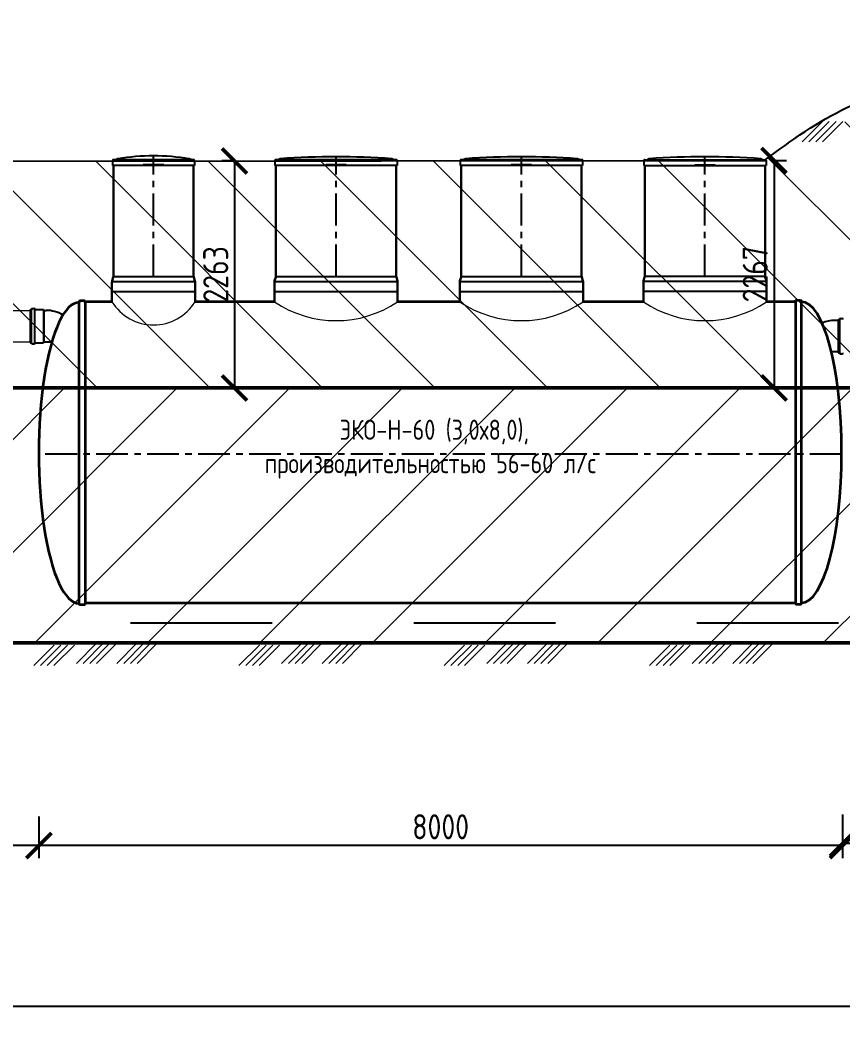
# Model space of a CAD drawing. Header units: millimetres. Extents: x 24859265 to 26550985, y 32092698 to 33532929.
# Drawn here: x 26159728 to 26167931, y 33018749 to 33028716 of the extents above; entities that cross this region are included whole.
import ezdxf

# ---------------------------------------------------------------- set-up
doc = ezdxf.new("R2010")
doc.units = ezdxf.units.MM
doc.linetypes.add('осевая', pattern=[50.8, 31.75, -6.35, 6.35, -6.35])
doc.linetypes.add('Штриховая', pattern=[2822.222233, 1411.111116, -1411.111116])
doc.layers.add('Mitat', color=1, linetype='Continuous')
doc.layers.add('Системный слой', color=7, linetype='Continuous')
doc.layers.add('Труба профиль', color=7, linetype='Continuous', lineweight=50)
doc.styles.add('ARTEM GOST', font='GOST_0.TTF')
doc.styles.add('GOST 2.304', font='GOST_0.TTF')
doc.styles.get("Standard").update_dxf_attribs({"font": 'arial.ttf'})
doc.dimstyles.new('ISO-25', dxfattribs={"dimtxt": 2.5, "dimasz": 2.5, "dimexe": 1.25, "dimexo": 0.625, "dimtad": 1, "dimtxsty": 'Standard', "dimcen": 2.5, "dimadec": 0, "dimazin": 0, "dimtfac": 1, "dimtmove": 0, "dimatfit": 3, "dimfxl": 1, "dimarcsym": 0})

# ---------------------------------------------------------------- blocks, each defined once
blk = doc.blocks.new('_ArchTick')
at = {"color": 0, "linetype": 'ByBlock', "const_width": 0.15}
blk.add_lwpolyline([(-0.5, -0.5), (0.5, 0.5)], dxfattribs=at)
blk = doc.blocks.new('*D498')
at = {"color": 0, "lineweight": -2, "transparency": 16777216}
for p, q in [((26158416, 33020777.5), (26158416, 33020362.7)), ((26159916, 33020777.5), (26159916, 33020362.7)), ((26159916, 33020487.7), (26158416, 33020487.7))]:
    blk.add_line(p, q, dxfattribs=at)
at = {"color": 0, "lineweight": -2, "transparency": 16777216, "xscale": 250, "yscale": 250, "zscale": 250, "rotation": 180}
blk.add_blockref('_ArchTick', (26158416, 33020487.7), dxfattribs=at)
at = {"color": 0, "lineweight": -2, "transparency": 16777216, "xscale": 250, "yscale": 250, "zscale": 250}
blk.add_blockref('_ArchTick', (26159916, 33020487.7), dxfattribs=at)
at = {"color": 0, "transparency": 16777216, "insert": (26159166, 33020675.2), "char_height": 250, "attachment_point": 5, "style": 'GOST 2.304'}
blk.add_mtext('1500', dxfattribs=at)
blk = doc.blocks.new('*D500')
at = {"color": 0, "lineweight": -2, "transparency": 16777216}
for p, q in [((26167925.9, 33020797.8), (26167925.9, 33020383)), ((26169925.9, 33020797.8), (26169925.9, 33020383)), ((26169925.9, 33020508), (26167925.9, 33020508))]:
    blk.add_line(p, q, dxfattribs=at)
at = {"color": 0, "lineweight": -2, "transparency": 16777216, "xscale": 250, "yscale": 250, "zscale": 250, "rotation": 180}
blk.add_blockref('_ArchTick', (26167925.9, 33020508), dxfattribs=at)
at = {"color": 0, "lineweight": -2, "transparency": 16777216, "xscale": 250, "yscale": 250, "zscale": 250}
blk.add_blockref('_ArchTick', (26169925.9, 33020508), dxfattribs=at)
at = {"color": 0, "transparency": 16777216, "insert": (26168925.9, 33020695.5), "char_height": 250, "attachment_point": 5, "style": 'GOST 2.304'}
blk.add_mtext('2000', dxfattribs=at)
blk = doc.blocks.new('*D505')
at = {"color": 0, "lineweight": -2, "transparency": 16777216}
for p, q in [((26159916, 33020762.5), (26159916, 33020362.7)), ((26167925.9, 33020782.8), (26167925.9, 33020362.7)), ((26167925.9, 33020487.7), (26159916, 33020487.7))]:
    blk.add_line(p, q, dxfattribs=at)
at = {"color": 0, "lineweight": -2, "transparency": 16777216, "xscale": 250, "yscale": 250, "zscale": 250, "rotation": 180}
blk.add_blockref('_ArchTick', (26159916, 33020487.7), dxfattribs=at)
at = {"color": 0, "lineweight": -2, "transparency": 16777216, "xscale": 250, "yscale": 250, "zscale": 250}
blk.add_blockref('_ArchTick', (26167925.9, 33020487.7), dxfattribs=at)
at = {"color": 0, "transparency": 16777216, "insert": (26163920.9, 33020675.2), "char_height": 250, "attachment_point": 5, "style": 'GOST 2.304'}
blk.add_mtext('8000', dxfattribs=at)
blk = doc.blocks.new('*D512')
at = {"color": 0, "lineweight": -2, "transparency": 16777216}
for p, q in [((26147219.5, 33022445), (26147219.5, 33018762.6)), ((26168331.8, 33022445), (26168331.8, 33018762.6)), ((26147219.5, 33018887.6), (26168331.8, 33018887.6))]:
    blk.add_line(p, q, dxfattribs=at)
at = {"color": 0, "lineweight": -2, "transparency": 16777216, "xscale": 250, "yscale": 250, "zscale": 250, "rotation": 180}
blk.add_blockref('_ArchTick', (26147219.5, 33018887.6), dxfattribs=at)
at = {"color": 0, "lineweight": -2, "transparency": 16777216, "xscale": 250, "yscale": 250, "zscale": 250}
blk.add_blockref('_ArchTick', (26168331.8, 33018887.6), dxfattribs=at)
at = {"color": 0, "transparency": 16777216, "insert": (26157775.6, 33019075.1), "char_height": 250, "attachment_point": 5, "style": 'GOST 2.304'}
blk.add_mtext('21112', dxfattribs=at)
blk = doc.blocks.new('*D547')
at = {"color": 0, "lineweight": -2, "transparency": 16777216}
for p, q in [((26161845.7, 33027312.3), (26161741.4, 33027312.3)), ((26161866.4, 33027312.3), (26161866.4, 33025049.5)), ((26161845.7, 33025049.5), (26161741.4, 33025049.5))]:
    blk.add_line(p, q, dxfattribs=at)
at = {"color": 0, "lineweight": -2, "transparency": 16777216, "xscale": 250, "yscale": 250, "zscale": 250}
for p, rotation in [((26161866.4, 33027312.3), 90), ((26161866.4, 33025049.5), 270)]:
    blk.add_blockref('_ArchTick', p, dxfattribs=dict(at, rotation=rotation))
at = {"color": 0, "transparency": 16777216, "insert": (26161678.9, 33026180.9), "char_height": 250, "attachment_point": 5, "rotation": 90, "style": 'GOST 2.304'}
blk.add_mtext('2263', dxfattribs=at)
blk = doc.blocks.new('*D548')
at = {"color": 0, "lineweight": -2, "transparency": 16777216}
for p, q in [((26167226.6, 33027316.9), (26167368.4, 33027316.9)), ((26167243.4, 33027316.9), (26167243.4, 33025049.5)), ((26167226.6, 33025049.5), (26167368.4, 33025049.5))]:
    blk.add_line(p, q, dxfattribs=at)
at = {"color": 0, "lineweight": -2, "transparency": 16777216, "xscale": 250, "yscale": 250, "zscale": 250}
for p, rotation in [((26167243.4, 33027316.9), 90), ((26167243.4, 33025049.5), 270)]:
    blk.add_blockref('_ArchTick', p, dxfattribs=dict(at, rotation=rotation))
at = {"color": 0, "transparency": 16777216, "insert": (26167055.9, 33026183.2), "char_height": 250, "attachment_point": 5, "rotation": 90, "style": 'GOST 2.304'}
blk.add_mtext('2267', dxfattribs=at)

msp = doc.modelspace()

# ---------------------------------------------------------------- hatches: boundary and pattern name
at = {"layer": 'Труба профиль', "lineweight": 9}
h = msp.add_hatch(dxfattribs=at)
h.set_pattern_fill('ANSI31', color=1, scale=250, angle=90)
h.set_pattern_definition([(135, (-60535.3, 21290.74), (-561.266008, -561.266008), [])])
edge = h.paths.add_edge_path()
edge.add_spline(control_points=[(26179752.5572, 33025307.9954), (26179752.5572, 33025307.9954), (26176345.244, 33027689.7545), (26170055.9833, 33028716.4982), (26167418.0139, 33027515.2035), (26167155.3326, 33027324.1403)], knot_values=[0, 0, 0, 0, 1010.236813984, 2020.473627967, 2984.688206104, 2984.688206104, 2984.688206104, 2984.688206104], degree=3, periodic=0)
edge.add_line((26167142.3967, 33027315.2303), (26152848.2648, 33027307.1792))
edge.add_line((26152848.2648, 33027307.1792), (26145085.1973, 33026958.0895))
edge.add_line((26145085.1973, 33026958.0895), (26144298.3665, 33026746.9256))
edge.add_line((26144298.3665, 33026746.9256), (26142896.8142, 33025049.5338))
edge.add_line((26142896.8142, 33025049.5338), (26180517.7754, 33025049.5338))
edge.add_line((26180517.7754, 33025049.5338), (26180517.7754, 33025307.9954))
edge.add_line((26180517.7754, 33025307.9954), (26179752.5572, 33025307.9954))
h = msp.add_hatch(dxfattribs=at)
h.set_pattern_fill('ANSI31', color=1, scale=250)
h.set_pattern_definition([(45, (-132126.2, 5417.06), (-561.266008, 561.266008), [])])
h.paths.add_polyline_path([(26180517.7754, 33023641.3543), (26180317.7754, 33023691.3543), (26180717.7754, 33023791.3543), (26180517.7754, 33023841.3543), (26180517.7754, 33025049.5338), (26141075.2067, 33025049.5338), (26141075.2068, 33023841.3543), (26141275.2068, 33023791.3543), (26140875.2068, 33023691.3543), (26141075.2068, 33023641.3543), (26141075.2068, 33022407.4895), (26142024.0537, 33022407.4895), (26142521.7826, 33020512.6816), (26146721.7826, 33020512.6816), (26147219.5115, 33022507.4895), (26168331.7528, 33022507.4895), (26168881.7549, 33022272.9899), (26176247.1956, 33022272.9899), (26177302.7409, 33023341.5781), (26180517.7754, 33023341.5781)])

# ---------------------------------------------------------------- linework, layer by layer
at = {"lineweight": 20}
for p, q in [((26167523.6391, 33027501.5809), (26167727.1193, 33027705.0611)), ((26167590.9911, 33027501.5809), (26167794.4713, 33027705.0611)), ((26167658.343, 33027501.5809), (26167861.8232, 33027705.0611)), ((26167725.6951, 33027501.5809), (26167929.1753, 33027705.0611)), ((26158510.7012, 33025822.4895), (26159829.3685, 33025822.4895)), ((26158510.7012, 33025507.4895), (26159829.3685, 33025507.4895)), ((26160376.5026, 33022902.1331), (26160376.5026, 33024752.1331)), ((26159864.7688, 33022282.9404), (26160068.249, 33022486.4206)), ((26159932.1207, 33022282.9404), (26160135.6009, 33022486.4206)), ((26159999.4727, 33022282.9404), (26160202.9529, 33022486.4206)), ((26160066.8248, 33022282.9404), (26160270.305, 33022486.4206)), ((26160289.9492, 33022304.0092), (26160493.4294, 33022507.4895)), ((26160357.3011, 33022304.0092), (26160560.7814, 33022507.4895)), ((26160424.6531, 33022304.0092), (26160628.1333, 33022507.4895)), ((26160492.0052, 33022304.0092), (26160695.4854, 33022507.4895)), ((26160694.0607, 33022304.0092), (26160897.5409, 33022507.4895)), ((26160761.4127, 33022304.0092), (26160964.8929, 33022507.4895)), ((26160828.7646, 33022304.0092), (26161032.2448, 33022507.4895)), ((26160896.1167, 33022304.0092), (26161099.5969, 33022507.4895)), ((26161910.5972, 33022282.9404), (26162114.0774, 33022486.4206)), ((26161977.9492, 33022282.9404), (26162181.4294, 33022486.4206)), ((26162045.3011, 33022282.9404), (26162248.7813, 33022486.4206)), ((26162112.6532, 33022282.9404), (26162316.1334, 33022486.4206)), ((26162335.7776, 33022304.0092), (26162539.2578, 33022507.4895)), ((26162403.1296, 33022304.0092), (26162606.6098, 33022507.4895)), ((26162470.4815, 33022304.0092), (26162673.9617, 33022507.4895)), ((26162537.8336, 33022304.0092), (26162741.3138, 33022507.4895)), ((26162739.8891, 33022304.0092), (26162943.3694, 33022507.4895)), ((26162807.2411, 33022304.0092), (26163010.7213, 33022507.4895)), ((26162874.593, 33022304.0092), (26163078.0733, 33022507.4895)), ((26162941.9451, 33022304.0092), (26163145.4254, 33022507.4895)), ((26163956.4256, 33022282.9404), (26164159.9058, 33022486.4206)), ((26164023.7776, 33022282.9404), (26164227.2578, 33022486.4206)), ((26164091.1295, 33022282.9404), (26164294.6097, 33022486.4206)), ((26164158.4816, 33022282.9404), (26164361.9618, 33022486.4206)), ((26164381.606, 33022304.0092), (26164585.0863, 33022507.4895)), ((26164448.958, 33022304.0092), (26164652.4382, 33022507.4895)), ((26164516.3099, 33022304.0092), (26164719.7902, 33022507.4895)), ((26164583.662, 33022304.0092), (26164787.1423, 33022507.4895)), ((26164785.7176, 33022304.0092), (26164989.1978, 33022507.4895)), ((26164853.0695, 33022304.0092), (26165056.5497, 33022507.4895)), ((26164920.4215, 33022304.0092), (26165123.9017, 33022507.4895)), ((26164987.7736, 33022304.0092), (26165191.2538, 33022507.4895)), ((26166002.2541, 33022282.9404), (26166205.7343, 33022486.4206)), ((26166069.606, 33022282.9404), (26166273.0862, 33022486.4206)), ((26166136.958, 33022282.9404), (26166340.4382, 33022486.4206)), ((26166204.3101, 33022282.9404), (26166407.7903, 33022486.4206)), ((26166427.4345, 33022304.0092), (26166630.9147, 33022507.4895)), ((26166494.7864, 33022304.0092), (26166698.2666, 33022507.4895)), ((26166562.1384, 33022304.0092), (26166765.6186, 33022507.4895)), ((26166629.4905, 33022304.0092), (26166832.9707, 33022507.4895)), ((26166831.546, 33022304.0092), (26167035.0262, 33022507.4895)), ((26166898.8979, 33022304.0092), (26167102.3782, 33022507.4895)), ((26166966.2499, 33022304.0092), (26167169.7301, 33022507.4895)), ((26167033.602, 33022304.0092), (26167237.0822, 33022507.4895))]:
    msp.add_line(p, q, dxfattribs=at)
at = {"color": 1, "linetype": 'осевая', "lineweight": 25, "ltscale": 10}
for p, q in [((26161058.9307, 33026160.4219), (26161058.9307, 33027361.6821)), ((26162878.2673, 33026160.4219), (26162878.2673, 33027352.8213)), ((26164726.0719, 33026160.4219), (26164726.0719, 33027352.8213)), ((26166554.8877, 33026160.4219), (26166554.8877, 33027352.8213)), ((26167916.5026, 33024387.4911), (26159916.5026, 33024387.4911))]:
    msp.add_line(p, q, dxfattribs=at)
at = {"color": 1}
msp.add_line((26157645.4609, 33027309.8812), (26167164.2352, 33027315.2426), dxfattribs=at)
at = {"lineweight": 30}
for p, q in [((26160658.9307, 33027265.7783), (26160658.9307, 33026160.4219)), ((26161458.9307, 33027265.7783), (26161458.9307, 33026167.239)), ((26162278.2673, 33027265.7783), (26162278.2673, 33026160.4219)), ((26163478.2673, 33027265.7783), (26163478.2673, 33026167.2392)), ((26164126.0719, 33027265.7783), (26164126.0719, 33026160.4219)), ((26165326.0719, 33027265.7783), (26165326.0719, 33026167.239)), ((26165954.8877, 33027265.7783), (26165954.8877, 33026160.4219)), ((26167154.8877, 33027265.7783), (26167154.8877, 33026167.2389)), ((26160646.2587, 33026116.5067), (26160657.6026, 33026153.6689)), ((26161471.6026, 33026116.5067), (26161460.2587, 33026153.6689)), ((26162265.5954, 33026116.5067), (26162276.9393, 33026153.6689)), ((26163490.9393, 33026116.5067), (26163479.5954, 33026153.6689)), ((26164113.4, 33026116.5067), (26164124.7439, 33026153.6689)), ((26165338.7439, 33026116.5067), (26165327.4, 33026153.6689)), ((26165942.2158, 33026116.5067), (26165953.5596, 33026153.6689)), ((26167167.5596, 33026116.5067), (26167156.2158, 33026153.6689)), ((26160644.9307, 33026103.9995), (26160644.9307, 33025907.4895)), ((26161472.9307, 33026103.9995), (26161472.9307, 33025907.4895)), ((26162264.2673, 33026103.9995), (26162264.2673, 33025907.4895)), ((26163492.2673, 33026103.9995), (26163492.2673, 33025907.4895)), ((26164112.0719, 33026103.9995), (26164112.0719, 33025907.4895)), ((26165340.0719, 33026103.9995), (26165340.0719, 33025907.4895)), ((26165940.8877, 33026103.9995), (26165940.8877, 33025907.4895)), ((26167168.8877, 33026103.9995), (26167168.8877, 33025907.4895))]:
    msp.add_line(p, q, dxfattribs=at)
at = {"lineweight": 25}
for p, q in [((26160658.5979, 33026160.4219), (26161459.2635, 33026160.4219)), ((26162277.9345, 33026160.4219), (26163478.6001, 33026160.4219)), ((26164125.7391, 33026160.4219), (26165326.4047, 33026160.4219)), ((26167155.2205, 33026160.4219), (26165954.5549, 33026160.4219)), ((26160645.2635, 33026109.7537), (26161472.5979, 33026109.7537)), ((26162264.6001, 33026109.7537), (26163491.9345, 33026109.7537)), ((26164112.4047, 33026109.7537), (26165339.7391, 33026109.7537)), ((26167168.5549, 33026109.7537), (26165941.2205, 33026109.7537)), ((26160644.9307, 33026010.9995), (26161472.9307, 33026010.9995)), ((26162264.2673, 33026010.9995), (26163492.2673, 33026010.9995)), ((26164112.0719, 33026010.9995), (26165340.0719, 33026010.9995)), ((26167168.8877, 33026010.9995), (26165940.8877, 33026010.9995))]:
    msp.add_line(p, q, dxfattribs=at)
at = {"color": 7, "lineweight": 25}
for p, q in [((26159829.3685, 33025830.1895), (26159829.3685, 33025499.7895)), ((26159829.3685, 33025830.1895), (26159844.3685, 33025830.1895)), ((26159844.3685, 33025498.1895), (26159844.3685, 33025831.7895)), ((26159853.0685, 33025840.4895), (26159868.3685, 33025840.4895)), ((26159877.0685, 33025498.1895), (26159877.0685, 33025831.7895)), ((26159877.0685, 33025830.1895), (26159961.3685, 33025830.1895)), ((26159965.8141, 33025822.4895), (26159961.3685, 33025830.1895)), ((26159965.8141, 33025822.4895), (26159988.3141, 33025822.4895)), ((26167883.0532, 33025722.4895), (26167846.8482, 33025722.4895)), ((26167883.0532, 33025730.1895), (26167883.0532, 33025399.7895)), ((26167883.0532, 33025730.1895), (26167898.0532, 33025730.1895)), ((26167898.0532, 33025398.1895), (26167898.0532, 33025731.7895)), ((26167906.7532, 33025740.4895), (26167922.0532, 33025740.4895)), ((26159829.3685, 33025499.7895), (26159844.3685, 33025499.7895)), ((26159853.0685, 33025489.4895), (26159868.3685, 33025489.4895)), ((26159877.0685, 33025499.7895), (26159961.3685, 33025499.7895)), ((26159965.8141, 33025507.4895), (26159961.3685, 33025499.7895)), ((26159965.8141, 33025507.4895), (26160044.2153, 33025507.4895)), ((26167883.0532, 33025407.4895), (26167815.2414, 33025407.4895)), ((26167883.0532, 33025399.7895), (26167898.0532, 33025399.7895)), ((26167906.7532, 33025389.4895), (26167922.0532, 33025389.4895))]:
    msp.add_line(p, q, dxfattribs=at)
at = {"color": 4, "linetype": 'Штриховая'}
msp.add_line((26141075.2068, 33022707.4895), (26180517.7754, 33022707.4895), dxfattribs=at)
at = {"lineweight": 35}
for points in [[(26160326.5026, 33025917.1347, 0.414213562), (26160316.5026, 33025907.1347), (26160316.5026, 33025902.1331)], [(26160376.5026, 33025902.1347), (26160376.5026, 33025907.1347, 0.414213562), (26160366.5026, 33025917.1347), (26160326.5026, 33025917.1347)], [(26167456.4948, 33025907.4911), (26167456.4948, 33025912.4911, -0.414213562), (26167466.4948, 33025922.4911), (26167506.4948, 33025922.4911)], [(26167506.4948, 33025922.4911, -0.414213562), (26167516.4948, 33025912.4911), (26167516.4948, 33025907.4895)], [(26160326.5026, 33022887.1314, -0.414213562), (26160316.5026, 33022897.1314), (26160316.5026, 33022902.1331)], [(26160376.5026, 33022902.1314), (26160376.5026, 33022897.1314, -0.414213562), (26160366.5026, 33022887.1314), (26160326.5026, 33022887.1314)], [(26167456.4948, 33022907.4878), (26167456.4948, 33022902.4878, 0.414213562), (26167466.4948, 33022892.4878), (26167506.4948, 33022892.4878)], [(26167506.4948, 33022892.4878, 0.414213562), (26167516.4948, 33022902.4878), (26167516.4948, 33022907.4895)]]:
    msp.add_lwpolyline(points, format="xyb", dxfattribs=at)
for points in [[(26160316.5026, 33022902.1331), (26160316.5026, 33025902.1331)], [(26160644.9307, 33025907.4895), (26160376.4963, 33025907.4895)], [(26160376.5026, 33025902.1331), (26160376.5026, 33022902.1331)], [(26162264.2673, 33025907.4895), (26161472.9307, 33025907.4895)], [(26164112.0719, 33025907.4895), (26163492.2673, 33025907.4895)], [(26165940.8877, 33025907.4895), (26165340.0719, 33025907.4895)], [(26167456.4948, 33025907.4895), (26167168.8877, 33025907.4895)], [(26167456.4948, 33025907.4895), (26167456.4948, 33022907.4895)], [(26167516.4948, 33022907.4895), (26167516.4948, 33025907.4895)], [(26160376.5026, 33022907.4895), (26167456.4948, 33022907.4895)]]:
    msp.add_lwpolyline(points, dxfattribs=at)
at = {"color": 7, "lineweight": 25}
for centre, radius, start, end in [((26161058.9307, 33025100.1103), 2261.5718, 80.94277587, 99.05722413), ((26162878.2673, 33019349.4029), 8003.4184, 86.01630263, 93.98369737), ((26164726.0719, 33019349.4029), 8003.4184, 86.01630263, 93.98369737), ((26166554.8877, 33019349.4029), 8003.4184, 86.01630263, 93.98369737), ((26160680.9284, 33027338.9781), 14.8378, 270.00090244, 300.58038667), ((26160710.128, 33027301.2245), 33.0566, 102.60850985, 130.91712828), ((26161407.7333, 33027301.2245), 33.0566, 49.08287172, 77.39149015), ((26161436.933, 33027338.9781), 14.8378, 239.41961333, 269.99909756), ((26162300.265, 33027338.9781), 14.8378, 270.00090244, 300.58038667), ((26162329.4647, 33027301.2245), 33.0566, 102.60850985, 130.91712828), ((26163427.07, 33027301.2245), 33.0566, 49.08287172, 77.39149015), ((26163456.2697, 33027338.9781), 14.8378, 239.41961333, 269.99909756), ((26164148.0696, 33027338.9781), 14.8378, 270.00090244, 300.58038667), ((26164177.2693, 33027301.2245), 33.0566, 102.60850985, 130.91712828), ((26165274.8746, 33027301.2245), 33.0566, 49.08287172, 77.39149015), ((26165304.0743, 33027338.9781), 14.8378, 239.41961333, 269.99909756), ((26165976.8854, 33027338.9781), 14.8378, 270.00090244, 300.58038667), ((26166006.085, 33027301.2245), 33.0566, 102.60850985, 130.91712828), ((26167103.6904, 33027301.2245), 33.0566, 49.08287172, 77.39149015), ((26167132.89, 33027338.9781), 14.8378, 239.41961333, 269.99909756), ((26159853.0685, 33025831.7895), 8.7, 90, 180), ((26159868.3685, 33025831.7895), 8.7, 0, 90), ((26159988.3141, 33025507.4895), 315, 58.55217909, 90), ((26167846.8482, 33025407.4895), 315, 90, 113.50776372), ((26167906.7532, 33025731.7895), 8.7, 90, 180), ((26167922.0532, 33025731.7895), 8.7, 0, 90), ((26159853.0685, 33025498.1895), 8.7, 180, 270), ((26159868.3685, 33025498.1895), 8.7, 270, 0), ((26167906.7532, 33025398.1895), 8.7, 180, 270), ((26167922.0532, 33025398.1895), 8.7, 270, 0)]:
    msp.add_arc(centre, radius, start, end, dxfattribs=at)
at = {"lineweight": 30}
for centre, start, end in [((26160588.9307, 33026167.2397), 348.82142952, 0), ((26161528.9307, 33026167.2397), 180, 191.17857048), ((26162208.2673, 33026167.2397), 348.82142952, 0), ((26163548.2673, 33026167.2397), 180, 191.17857048), ((26164056.0719, 33026167.2397), 348.82142952, 0), ((26165396.0719, 33026167.2397), 180, 191.17857048), ((26165884.8877, 33026167.2397), 348.82142952, 0), ((26167224.8877, 33026167.2397), 180, 191.17857048), ((26160714.9307, 33026102.936), 168.82142952, 180), ((26161402.9307, 33026102.936), 0, 11.17857048), ((26162334.2673, 33026102.936), 168.82142952, 180), ((26163422.2673, 33026102.936), 0, 11.17857048), ((26164182.0719, 33026102.936), 168.82142952, 180), ((26165270.0719, 33026102.936), 0, 11.17857048), ((26166010.8877, 33026102.936), 168.82142952, 180), ((26167098.8877, 33026102.936), 0, 11.17857048)]:
    msp.add_arc(centre, 70, start, end, dxfattribs=at)
at = {"lineweight": 20}
for centre, radius, start, end in [((26161058.9307, 33026163.6312), 486.8312, 211.74507398, 328.25492602), ((26162878.2673, 33026817.831), 1098.0518, 236.00143224, 303.99856776), ((26164726.0719, 33026817.831), 1098.0518, 236.00143224, 303.99856776), ((26166554.8877, 33026817.831), 1098.0518, 236.00143224, 303.99856776)]:
    msp.add_arc(centre, radius, start, end, dxfattribs=at)
at = {"lineweight": 35}
for centre, ratio, start_param, end_param in [((26160316.5026, 33024402.1331), 0.266999738, 0, 3.141592654), ((26167516.4948, 33024407.4895), 0.267207052, 3.141592654, 6.283185307)]:
    msp.add_ellipse(centre, major_axis=(0, 1500), ratio=ratio, start_param=start_param, end_param=end_param, dxfattribs=at)
at = {"color": 1}
msp.add_open_spline([(26167155.3326, 33027324.1403), (26167418.0139, 33027515.2035), (26168231.1336, 33028106.6322), (26169279.6942, 33028178.8667), (26169959.8871, 33028181.512), (26169959.8871, 33028181.512)], degree=3, knots=[0, 0, 0, 0, 964.214578137, 2984.688206102, 2984.688206104, 2984.688206104, 2984.688206104, 2984.688206104], dxfattribs=at)
at = {"layer": 'Mitat', "color": 7, "lineweight": 25}
for p, q in [((26159961.3685, 33025830.1895), (26159961.3685, 33025499.7895)), ((26159965.8141, 33025822.4895), (26159965.8141, 33025507.4895))]:
    msp.add_line(p, q, dxfattribs=at)
at = {"layer": 'Системный слой', "color": 7, "lineweight": 25}
for p, q in [((26160649.5832, 33027315.2376), (26160649.5832, 33027265.7783)), ((26161459.3755, 33027324.1403), (26160658.4858, 33027324.1403)), ((26160957.3147, 33027265.7783), (26160658.9307, 33027265.7783)), ((26160957.3147, 33027273.6918), (26160957.3147, 33027265.7783)), ((26160961.5893, 33027273.6918), (26160957.3147, 33027273.6918)), ((26160961.5893, 33027265.7783), (26160957.3147, 33027265.7783)), ((26161458.9307, 33027265.7783), (26160960.5466, 33027265.7783)), ((26160961.5893, 33027273.6918), (26160961.5893, 33027265.7783)), ((26160986.2823, 33027273.6918), (26160961.5893, 33027273.6918)), ((26160986.2823, 33027265.7783), (26160961.5893, 33027265.7783)), ((26161049.0388, 33027273.6918), (26160986.2823, 33027273.6918)), ((26161049.0388, 33027265.7783), (26160986.2823, 33027265.7783)), ((26161049.0388, 33027273.6918), (26161049.0388, 33027265.7783)), ((26161068.8225, 33027265.7783), (26161049.0388, 33027265.7783)), ((26161068.8225, 33027273.6918), (26161068.8225, 33027265.7783)), ((26161131.5791, 33027273.6918), (26161068.8225, 33027273.6918)), ((26161131.5791, 33027265.7783), (26161068.8225, 33027265.7783)), ((26161156.2721, 33027273.6918), (26161131.5791, 33027273.6918)), ((26161156.2721, 33027265.7783), (26161131.5791, 33027265.7783)), ((26161160.5466, 33027273.6918), (26161156.2721, 33027273.6918)), ((26161156.2721, 33027273.6918), (26161156.2721, 33027265.7783)), ((26161160.5466, 33027265.7783), (26161156.2721, 33027265.7783)), ((26161160.5466, 33027273.6918), (26161160.5466, 33027265.7783)), ((26161468.2782, 33027315.2376), (26161468.2782, 33027265.7783)), ((26162268.9198, 33027315.2376), (26162268.9198, 33027265.7783)), ((26163478.7122, 33027324.1403), (26162277.8225, 33027324.1403)), ((26162776.6514, 33027265.7783), (26162278.2673, 33027265.7783)), ((26162776.6514, 33027273.6918), (26162776.6514, 33027265.7783)), ((26162780.9259, 33027273.6918), (26162776.6514, 33027273.6918)), ((26162780.9259, 33027265.7783), (26162776.6514, 33027265.7783)), ((26162780.9259, 33027273.6918), (26162780.9259, 33027265.7783)), ((26162805.6189, 33027273.6918), (26162780.9259, 33027273.6918)), ((26162805.6189, 33027265.7783), (26162780.9259, 33027265.7783)), ((26162868.3755, 33027273.6918), (26162805.6189, 33027273.6918)), ((26162868.3755, 33027265.7783), (26162805.6189, 33027265.7783)), ((26162868.3755, 33027273.6918), (26162868.3755, 33027265.7783)), ((26162888.1592, 33027265.7783), (26162868.3755, 33027265.7783)), ((26162888.1592, 33027273.6918), (26162888.1592, 33027265.7783)), ((26162950.9157, 33027273.6918), (26162888.1592, 33027273.6918)), ((26162950.9157, 33027265.7783), (26162888.1592, 33027265.7783)), ((26162975.6088, 33027273.6918), (26162950.9157, 33027273.6918)), ((26162975.6088, 33027265.7783), (26162950.9157, 33027265.7783)), ((26162979.8833, 33027273.6918), (26162975.6088, 33027273.6918)), ((26162975.6088, 33027273.6918), (26162975.6088, 33027265.7783)), ((26162979.8833, 33027265.7783), (26162975.6088, 33027265.7783)), ((26162979.8833, 33027273.6918), (26162979.8833, 33027265.7783)), ((26163478.2673, 33027265.7783), (26162979.8833, 33027265.7783)), ((26163487.6149, 33027315.2376), (26163487.6149, 33027265.7783)), ((26164116.7244, 33027315.2376), (26164116.7244, 33027265.7783)), ((26165326.5168, 33027324.1403), (26164125.6271, 33027324.1403)), ((26164624.456, 33027265.7783), (26164126.0719, 33027265.7783)), ((26164624.456, 33027273.6918), (26164624.456, 33027265.7783)), ((26164628.7305, 33027273.6918), (26164624.456, 33027273.6918)), ((26164628.7305, 33027265.7783), (26164624.456, 33027265.7783)), ((26164628.7305, 33027273.6918), (26164628.7305, 33027265.7783)), ((26164653.4235, 33027273.6918), (26164628.7305, 33027273.6918)), ((26164653.4235, 33027265.7783), (26164628.7305, 33027265.7783)), ((26164716.1801, 33027273.6918), (26164653.4235, 33027273.6918)), ((26164716.1801, 33027265.7783), (26164653.4235, 33027265.7783)), ((26164716.1801, 33027273.6918), (26164716.1801, 33027265.7783)), ((26164735.9638, 33027265.7783), (26164716.1801, 33027265.7783)), ((26164735.9638, 33027273.6918), (26164735.9638, 33027265.7783)), ((26164798.7203, 33027273.6918), (26164735.9638, 33027273.6918)), ((26164798.7203, 33027265.7783), (26164735.9638, 33027265.7783)), ((26164823.4134, 33027273.6918), (26164798.7203, 33027273.6918)), ((26164823.4134, 33027265.7783), (26164798.7203, 33027265.7783)), ((26164827.6879, 33027273.6918), (26164823.4134, 33027273.6918)), ((26164823.4134, 33027273.6918), (26164823.4134, 33027265.7783)), ((26164827.6879, 33027265.7783), (26164823.4134, 33027265.7783)), ((26164827.6879, 33027273.6918), (26164827.6879, 33027265.7783)), ((26165335.4195, 33027265.7783), (26164827.6879, 33027265.7783)), ((26165335.4195, 33027315.2376), (26165335.4195, 33027265.7783)), ((26165945.5402, 33027315.2376), (26165945.5402, 33027265.7783)), ((26165954.4429, 33027324.1403), (26167155.3326, 33027324.1403)), ((26165954.8877, 33027265.7783), (26166453.2718, 33027265.7783)), ((26166453.2718, 33027273.6918), (26166457.5463, 33027273.6918)), ((26166453.2718, 33027273.6918), (26166453.2718, 33027265.7783)), ((26166453.2718, 33027265.7783), (26166457.5463, 33027265.7783)), ((26166457.5463, 33027273.6918), (26166482.2393, 33027273.6918)), ((26166457.5463, 33027273.6918), (26166457.5463, 33027265.7783)), ((26166457.5463, 33027265.7783), (26166482.2393, 33027265.7783)), ((26166482.2393, 33027273.6918), (26166544.9958, 33027273.6918)), ((26166482.2393, 33027265.7783), (26166544.9958, 33027265.7783)), ((26166544.9958, 33027273.6918), (26166544.9958, 33027265.7783)), ((26166544.9958, 33027265.7783), (26166564.7796, 33027265.7783)), ((26166564.7796, 33027273.6918), (26166564.7796, 33027265.7783)), ((26166564.7796, 33027273.6918), (26166627.5361, 33027273.6918)), ((26166564.7796, 33027265.7783), (26166627.5361, 33027265.7783)), ((26166627.5361, 33027273.6918), (26166652.2291, 33027273.6918)), ((26166627.5361, 33027265.7783), (26166652.2291, 33027265.7783)), ((26166652.2291, 33027273.6918), (26166652.2291, 33027265.7783)), ((26166652.2291, 33027273.6918), (26166656.5036, 33027273.6918)), ((26166652.2291, 33027265.7783), (26166656.5036, 33027265.7783)), ((26166656.5036, 33027273.6918), (26166656.5036, 33027265.7783)), ((26166656.5036, 33027265.7783), (26167154.8877, 33027265.7783)), ((26167164.2352, 33027315.2376), (26167164.2352, 33027265.7783))]:
    msp.add_line(p, q, dxfattribs=at)
for centre, start, end in [((26160658.4858, 33027315.2376), 90, 180), ((26161459.3755, 33027315.2376), 0, 90), ((26162277.8225, 33027315.2376), 90, 180), ((26163478.7122, 33027315.2376), 0, 90), ((26164125.6271, 33027315.2376), 90, 180), ((26165326.5168, 33027315.2376), 0, 90), ((26165954.4429, 33027315.2376), 90, 180), ((26167155.3326, 33027315.2376), 0, 90)]:
    msp.add_arc(centre, 8.9027, start, end, dxfattribs=at)
at = {"layer": 'Труба профиль', "color": 1}
msp.add_line((26141075.2067, 33025049.5338), (26180517.7754, 33025049.5338), dxfattribs=at)
msp.add_lwpolyline([(26141075.2068, 33022407.4895), (26142024.0537, 33022407.4895), (26142521.7826, 33020512.6816), (26146721.7826, 33020512.6816), (26147219.5115, 33022507.4895), (26168331.7528, 33022507.4895), (26168881.7549, 33022272.9899), (26176247.1956, 33022272.9899), (26177302.7409, 33023341.5781), (26180517.7754, 33023341.5781)], dxfattribs=at)

# ---------------------------------------------------------------- texts
at = {"lineweight": 20, "insert": (26162116.8766, 33024732.4986), "char_height": 200, "width": 3508.95414, "attachment_point": 1, "style": 'ARTEM GOST'}
msp.add_mtext('\\pi796.65;ЭКО-Н-60 (3,0х8,0), \\P\\pi49.688;производительностью 56-60 л/с', dxfattribs=at)

# ---------------------------------------------------------------- dimensions: what is measured, and where the dimension line sits
at = {"color": 1}
for base, p1, p2, picture, middle in [((26161866.3507, 33025049.5338), (26161908.1752, 33027312.2821), (26161908.1752, 33025049.5338), '*D547', (26161678.8507, 33026180.908)), ((26167243.3894, 33025049.5338), (26167164.0774, 33027316.9065), (26167164.0774, 33025049.5338), '*D548', (26167055.8894, 33026183.2201))]:
    dim = msp.add_linear_dim(base=base, p1=p1, p2=p2, angle=90, dimstyle='ISO-25', override={"dimscale": 100, "dimdec": 0, "dimtxsty": 'GOST 2.304', "dimblk1": 'ArchTick', "dimblk2": 'ArchTick', "dimsah": 1}, dxfattribs=at)
    dim.commit()
    dim.dimension.update_dxf_attribs({"geometry": picture, "text_midpoint": middle})
dim = msp.add_linear_dim(base=(26168331.7528, 33018887.6097), p1=(26147219.5115, 33022507.4895), p2=(26168331.7528, 33022507.4895), dimstyle='ISO-25', override={"dimscale": 100, "dimdec": 0, "dimtxsty": 'GOST 2.304', "dimblk1": 'ArchTick', "dimblk2": 'ArchTick', "dimsah": 1}, dxfattribs=at)
dim.commit()
dim.dimension.update_dxf_attribs({"geometry": '*D512', "text_midpoint": (26157775.6321, 33019075.1097)})
for base, p1, p2, picture, middle in [((26167925.8857, 33020508.011), (26169925.8625, 33020860.3308), (26167925.8857, 33020860.3308), '*D500', (26168925.8741, 33020695.511)), ((26158416.0141, 33020487.6546), (26159916.0141, 33020839.9744), (26158416.0141, 33020839.9744), '*D498', (26159166.0141, 33020675.1546))]:
    dim = msp.add_linear_dim(base=base, p1=p1, p2=p2, angle=180, dimstyle='ISO-25', override={"dimscale": 100, "dimdec": 0, "dimlfac": 1, "dimtxsty": 'GOST 2.304', "dimblk1": 'ArchTick', "dimblk2": 'ArchTick', "dimsah": 1})
    dim.commit()
    dim.dimension.update_dxf_attribs({"geometry": picture, "text_midpoint": middle})
dim = msp.add_linear_dim(base=(26159916.0141, 33020487.6546), p1=(26167925.8857, 33020845.3308), p2=(26159916.0141, 33020824.9744), angle=180, text='8000', dimstyle='ISO-25', override={"dimscale": 100, "dimdec": 0, "dimlfac": 1, "dimtxsty": 'GOST 2.304', "dimblk1": 'ArchTick', "dimblk2": 'ArchTick', "dimsah": 1})
dim.commit()
dim.dimension.update_dxf_attribs({"geometry": '*D505', "text_midpoint": (26163920.9499, 33020675.1546)})

doc.saveas('drawing.dxf')
